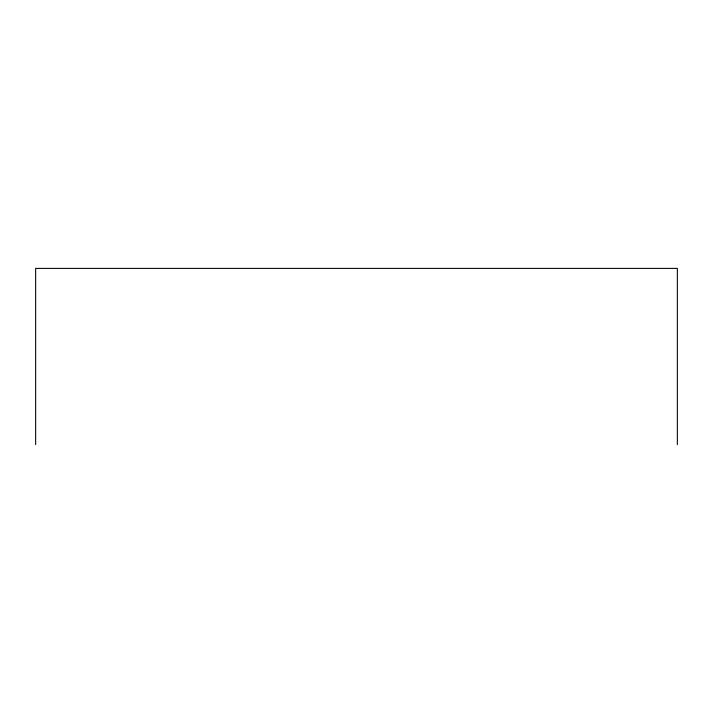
<?xml version="1.0" encoding="UTF-8"?>
<svg xmlns="http://www.w3.org/2000/svg" width="713" height="713" viewBox="0 0 713 713"><rect width="100%" height="100%" fill="white"/><g stroke="black" fill="none" stroke-linecap="round" stroke-linejoin="round"><path stroke-width="1.07" d="M677.35 444.6L677.35 268.4L35.65 268.4L35.65 444.6"/></g></svg>
